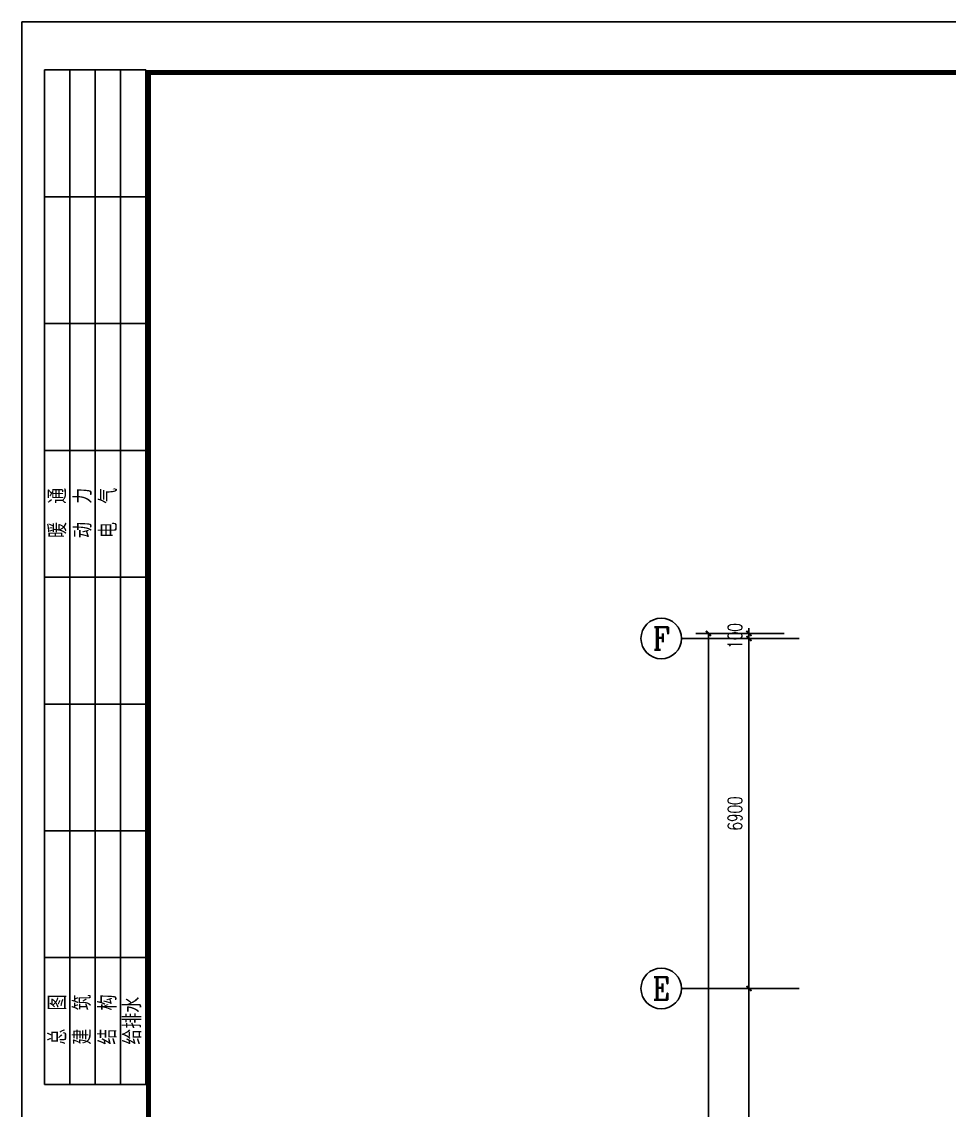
# Model space of a CAD drawing. Extents: x 2350667 to 3185789, y 309667 to 706270.
# Drawn here: x 2350667 to 2368963, y 477056 to 498514 of the extents above; entities that cross this region are included whole.
import ezdxf
from ezdxf.enums import TextEntityAlignment as Align

# ---------------------------------------------------------------- set-up
doc = ezdxf.new("R2010")
doc.units = 0
doc.header["$LTSCALE"] = 1000
for name, color, linetype in [('0-底图', 7, 'Continuous'), ('A-ANNO-AXIS', 102, 'Continuous'), ('AXIS', 3, 'Continuous'), ('AXIS_TEXT', 7, 'Continuous'), ('BTTK', 7, 'Continuous'), ('PUB_TITLE', 4, 'Continuous')]:
    doc.layers.add(name, color=color, linetype=linetype)
doc.styles.add('_TCH_AXIS', font='COMPLEX', dxfattribs={"bigfont": 'GBCBIG'})
doc.styles.add('A_DIM_T3', font='SIMPLEX', dxfattribs={"width": 0.7, "bigfont": 'HZ'})
doc.styles.add('COMPLEX', font='COMPLEX')
doc.styles.add('HZ(TK)', font='geniso.shx', dxfattribs={"width": 0.9, "bigfont": 'hztxt.shx'})
doc.dimstyles.new('_TCH_ARCH&&100', dxfattribs={"dimtxt": 280, "dimasz": 100, "dimexe": 250, "dimexo": 300, "dimgap": 135, "dimtad": 1, "dimdec": 0, "dimzin": 0, "dimdsep": 46, "dimtxsty": 'A_DIM_T3', "dimblk": 'ARCHTICK', "dimcen": 0.09, "dimclrt": 7, "dimazin": 2, "dimtfac": 1, "dimtdec": 0, "dimtix": 1, "dimtmove": 2, "dimatfit": 3, "dimfxl": 150, "dimtolj": 1, "dimtzin": 0, "dimarcsym": 0})

# ---------------------------------------------------------------- blocks, each defined once
blk = doc.blocks.new('vhtemplate_2020年新竖式图框_A1')
at = {"layer": 'PUB_TITLE'}
for p, q in [((4.5, 384.5), (4.5, 584.5)), ((4.5, 584.5), (24.5, 584.5)), ((9.5, 584.5), (9.5, 384.5)), ((14.5, 584.5), (14.5, 384.5)), ((19.5, 584.5), (19.5, 384.5)), ((24.5, 584.5), (24.5, 384.5)), ((24.5, 559.5), (4.5, 559.5)), ((24.5, 534.5), (4.5, 534.5)), ((24.5, 509.5), (4.5, 509.5)), ((24.5, 484.5), (4.5, 484.5)), ((24.5, 459.5), (4.5, 459.5)), ((24.5, 434.5), (4.5, 434.5)), ((24.5, 409.5), (4.5, 409.5)), ((24.5, 384.5), (4.5, 384.5))]:
    blk.add_line(p, q, dxfattribs=at)
at = {"layer": 'PUB_TITLE', "color": 7}
blk.add_lwpolyline([(0, 594), (841, 594), (841, 0), (0, 0)], close=True, dxfattribs=at)
at = {"layer": 'PUB_TITLE', "const_width": 1}
blk.add_lwpolyline([(25, 10), (831, 10), (831, 584), (25, 584)], close=True, dxfattribs=at)
at = {"layer": 'BTTK', "color": 4, "style": 'HZ(TK)', "width": 0.9}
for tag, p in [('合作单位', (796, 511.5)), ('建设单位', (796, 209.5)), ('工程名称', (796, 176.5)), ('子项名称', (806, 160)), ('图纸名称', (796, 141))]:
    blk.add_attdef(tag, text='', height=3.5, dxfattribs=at).set_placement(p, align=Align.MIDDLE_CENTER)
for tag, p in [('注册证书号', (808.5, 309.01)), ('注册印章号', (808.5, 301.01)), ('设计号', (806, 193)), ('图别', (789.75, 34)), ('图号', (822.25, 34)), ('版本号', (789.75, 26)), ('日期', (822.25, 26))]:
    blk.add_attdef(tag, text='', height=3.5, dxfattribs=at).set_placement(p, align=Align.MIDDLE)
at = {"layer": 'PUB_TITLE', "style": 'HZ(TK)', "width": 0.9}
for s, p in [('暖  通', (8.82, 492.22)), ('动  力', (13.82, 492.22)), ('电  气', (18.82, 492.22)), ('总  图', (8.82, 392.34)), ('建  筑', (13.7, 392.34)), ('结  构', (18.7, 392.34)), ('给排水', (23.57, 392.34))]:
    blk.add_text(s, height=3.5, rotation=90, dxfattribs=at).set_placement(p)
blk = doc.blocks.new('_ArchTick')
at = {"color": 0, "linetype": 'ByBlock', "const_width": 0.4}
blk.add_lwpolyline([(-0.5, -0.5), (0.5, 0.5)], dxfattribs=at)
blk = doc.blocks.new('*D732')
at = {"layer": 'A-ANNO-AXIS', "color": 0, "lineweight": -2, "transparency": 16777216}
for p, q in [((2137455, 9898), (2135712, 9898)), ((2135962, -25102), (2135962, 9898)), ((2137455, -25102), (2135712, -25102))]:
    blk.add_line(p, q, dxfattribs=at)
at = {"layer": 'Defpoints', "color": 0, "transparency": 16777216}
for p in [(2135962, 9898), (2137755, 9898), (2137755, -25102)]:
    blk.add_point(p, dxfattribs=at)
at = {"layer": 'A-ANNO-AXIS', "color": 0, "lineweight": -2, "transparency": 16777216, "xscale": 100, "yscale": 100, "zscale": 100}
for p, rotation in [((2135962, 9898), 90), ((2135962, -25102), 270)]:
    blk.add_blockref('_ArchTick', p, dxfattribs=dict(at, rotation=rotation))
at = {"layer": 'A-ANNO-AXIS', "color": 7, "transparency": 16777216, "insert": (2135687, -7602), "char_height": 280, "attachment_point": 5, "rotation": 90, "style": 'A_DIM_T3'}
blk.add_mtext('\\A1;35000', dxfattribs=at)
blk = doc.blocks.new('*D737')
at = {"layer": 'A-ANNO-AXIS', "color": 0, "lineweight": -2, "transparency": 16777216}
for p, q in [((2137455, 2898), (2136512, 2898)), ((2136762, -4002), (2136762, 2898)), ((2137455, -4002), (2136512, -4002))]:
    blk.add_line(p, q, dxfattribs=at)
at = {"layer": 'Defpoints', "color": 0, "transparency": 16777216}
for p in [(2136762, 2898), (2137755, 2898), (2137755, -4002)]:
    blk.add_point(p, dxfattribs=at)
at = {"layer": 'A-ANNO-AXIS', "color": 0, "lineweight": -2, "transparency": 16777216, "xscale": 100, "yscale": 100, "zscale": 100}
for p, rotation in [((2136762, 2898), 90), ((2136762, -4002), 270)]:
    blk.add_blockref('_ArchTick', p, dxfattribs=dict(at, rotation=rotation))
at = {"layer": 'A-ANNO-AXIS', "color": 7, "transparency": 16777216, "insert": (2136487, -552), "char_height": 280, "attachment_point": 5, "rotation": 90, "style": 'A_DIM_T3'}
blk.add_mtext('\\A1;6900', dxfattribs=at)
blk = doc.blocks.new('*D738')
at = {"layer": 'A-ANNO-AXIS', "color": 0, "lineweight": -2, "transparency": 16777216}
for p, q in [((2137455, 9798), (2136512, 9798)), ((2136762, 2898), (2136762, 9798)), ((2137455, 2898), (2136512, 2898))]:
    blk.add_line(p, q, dxfattribs=at)
at = {"layer": 'Defpoints', "color": 0, "transparency": 16777216}
for p in [(2136762, 9798), (2137755, 9798), (2137755, 2898)]:
    blk.add_point(p, dxfattribs=at)
at = {"layer": 'A-ANNO-AXIS', "color": 0, "lineweight": -2, "transparency": 16777216, "xscale": 100, "yscale": 100, "zscale": 100}
for p, rotation in [((2136762, 9798), 90), ((2136762, 2898), 270)]:
    blk.add_blockref('_ArchTick', p, dxfattribs=dict(at, rotation=rotation))
at = {"layer": 'A-ANNO-AXIS', "color": 7, "transparency": 16777216, "insert": (2136487, 6348), "char_height": 280, "attachment_point": 5, "rotation": 90, "style": 'A_DIM_T3'}
blk.add_mtext('\\A1;6900', dxfattribs=at)
blk = doc.blocks.new('*D739')
at = {"layer": 'A-ANNO-AXIS', "color": 0, "lineweight": -2, "transparency": 16777216}
for p, q in [((2137455, 9898), (2136512, 9898)), ((2136762, 9898), (2136762, 9998)), ((2136762, 9798), (2136762, 9898)), ((2137455, 9798), (2136512, 9798)), ((2136762, 9798), (2136762, 9698))]:
    blk.add_line(p, q, dxfattribs=at)
at = {"layer": 'Defpoints', "color": 0, "transparency": 16777216}
for p in [(2136762, 9898), (2137755, 9898), (2137755, 9798)]:
    blk.add_point(p, dxfattribs=at)
at = {"layer": 'A-ANNO-AXIS', "color": 0, "lineweight": -2, "transparency": 16777216, "xscale": 100, "yscale": 100, "zscale": 100}
for p, rotation in [((2136762, 9898), 270), ((2136762, 9798), 90)]:
    blk.add_blockref('_ArchTick', p, dxfattribs=dict(at, rotation=rotation))
at = {"layer": 'A-ANNO-AXIS', "color": 7, "transparency": 16777216, "insert": (2136487, 9848), "char_height": 280, "attachment_point": 5, "rotation": 90, "style": 'A_DIM_T3'}
blk.add_mtext('\\A1;100', dxfattribs=at)
blk = doc.blocks.new('_AXISO')
blk.add_circle((0, 0), 0.5)
at = {"layer": 'AXIS_TEXT', "style": 'COMPLEX', "width": 1.041667}
blk.add_attdef('A', text='', height=0.56, dxfattribs=at).set_placement((-0.25, -0.28), (0.25, -0.28), align=Align.FIT)
blk = doc.blocks.new('cghch')
at = {"layer": 'AXIS'}
for p, q in [((2137754.6, 9798), (2135431.6, 9798)), ((2137754.6, 2898), (2135431.6, 2898))]:
    blk.add_line(p, q, dxfattribs=at)
ref = blk.add_blockref('_AXISO', (2135031.6, 9798), dxfattribs=dict(at, xscale=800, yscale=800, zscale=800))
ref.add_attrib('A', 'F', dxfattribs={"layer": 'AXIS_TEXT', "height": 445.4, "style": '_TCH_AXIS'}).set_placement((2134861.9, 9575.3), (2135201.3, 9575.3), align=Align.FIT)
ref = blk.add_blockref('_AXISO', (2135031.6, 2898), dxfattribs=dict(at, xscale=800, yscale=800, zscale=800))
ref.add_attrib('A', 'E', dxfattribs={"layer": 'AXIS_TEXT', "height": 445.4, "style": '_TCH_AXIS'}).set_placement((2134861.9, 2675.3), (2135201.3, 2675.3), align=Align.FIT)
at = {"layer": 'A-ANNO-AXIS'}
for p1, p2, distance, picture, middle in [((2137754.6, 9798), (2137754.6, 9898), 992.8, '*D739', (2136486.8, 9848)), ((2137754.6, -25102), (2137754.6, 9898), 1792.8, '*D732', (2135686.8, -7602)), ((2137754.6, 2898), (2137754.6, 9798), 992.8, '*D738', (2136486.8, 6348)), ((2137754.6, -4002), (2137754.6, 2898), 992.8, '*D737', (2136486.8, -552))]:
    dim = blk.add_aligned_dim(p1=p1, p2=p2, distance=distance, dimstyle='_TCH_ARCH&&100', dxfattribs=at)
    dim.commit()
    dim.dimension.update_dxf_attribs({"geometry": picture, "text_midpoint": middle})

msp = doc.modelspace()

# ---------------------------------------------------------------- block references
at = {"layer": '0-底图', "xscale": 100, "yscale": 100, "zscale": 100}
msp.add_blockref('vhtemplate_2020年新竖式图框_A1', (2350667, 439114), dxfattribs=at)
at = {"layer": '0-底图'}
msp.add_blockref('cghch', (228250, 476558), dxfattribs=at)

doc.saveas('drawing.dxf')
